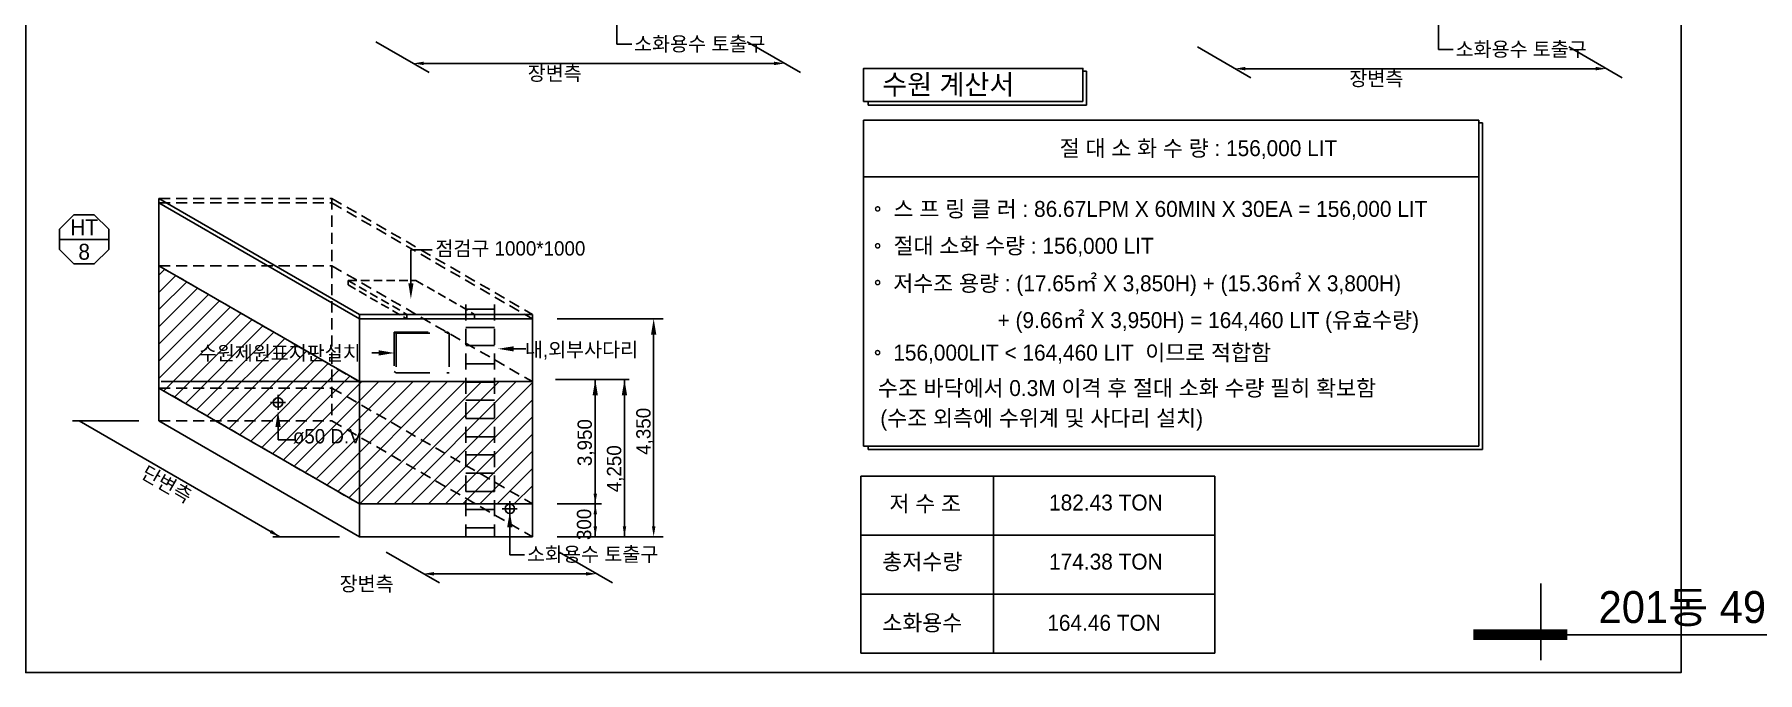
# Model space of a CAD drawing. Header units: millimetres. Extents: x 968909 to 1007504, y 395965 to 423289.
# Drawn here: x 982111 to 998335, y 395965 to 401967 of the extents above; entities that cross this region are included whole.
import ezdxf
from ezdxf.enums import TextEntityAlignment as Align

# ---------------------------------------------------------------- set-up
doc = ezdxf.new("R2010")
doc.units = ezdxf.units.MM
doc.header["$LTSCALE"] = 100
for name, pattern in [('DH-HID2', [1.2, 0.8, -0.4]), ('HID', [2.3, 1.5, -0.8]), ('HIDDEN2', [4.7625, 3.175, -1.5875])]:
    doc.linetypes.add(name, pattern=pattern)
for name, color, linetype in [('1', 1, 'Continuous'), ('2', 2, 'Continuous'), ('L2', 2, 'Continuous'), ('L3', 3, 'Continuous'), ('TEX', 3, 'Continuous')]:
    doc.layers.add(name, color=color, linetype=linetype)
doc.styles.add('돋움', font='Dotum.ttf')

msp = doc.modelspace()

# ---------------------------------------------------------------- hatches: boundary and pattern name
at = {"linetype": 'HID'}
h = msp.add_hatch(dxfattribs=at)
h.set_pattern_fill('ANSI31', color=4, scale=54, angle=135, style=0)
h.set_pattern_definition([(180, (824902.25, -205835.56), (-4e-14, -171.45), [])])
h.paths.add_polyline_path([(986172, 399427), (986442, 399427), (986442, 397242), (986172, 397242)])
at = {"layer": '1'}
h = msp.add_hatch(dxfattribs=at)
h.set_pattern_fill('ANSI31', color=256, scale=36, style=0)
h.set_pattern_definition([(45, (818065.77, -205835.56), (-80.822305, 80.822305), [])])
h.paths.add_polyline_path([(983283, 399791), (985171, 398701), (986800, 398701), (986800, 397551), (985171, 397551), (983283, 398641)])

# ---------------------------------------------------------------- linework, layer by layer
for p, q in [((987595, 402133, 54985), (987595, 401875, 54985)), ((995331, 402083, 54985), (995331, 401825, 54985)), ((987595, 401875, 54985), (987734, 401875, 54985)), ((995331, 401825, 54985), (995470, 401825, 54985)), ((989918, 401160, 54985), (995711, 401160, 54985)), ((989918, 401160, 54985), (989918, 398095, 54985)), ((989918, 400627, 54985), (995711, 400627, 54985)), ((982348, 400039, 54985), (982810, 400039, 54985)), ((987016, 398721, 54985), (987710, 398721, 54985)), ((987391, 397551, 54985), (987391, 397242, 54985)), ((986587, 397332, 54985), (986587, 397073, 54985)), ((986587, 397073, 54985), (986726, 397073, 54985))]:
    msp.add_line(p, q)
at = {"color": 7}
for p, q in [((985326, 401898, 54985), (985827, 401609, 54985)), ((988822, 401898, 54985), (989323, 401609, 54985)), ((993061, 401849, 54985), (993563, 401559, 54985)), ((996557, 401849, 54985), (997059, 401559, 54985)), ((985777, 401695, 54985), (988824, 401695, 54985)), ((989075, 401695, 54985), (988826, 401695, 54985)), ((993513, 401645, 54985), (996560, 401645, 54985)), ((996811, 401645, 54985), (996561, 401645, 54985)), ((983283, 400382, 54985), (983283, 400424, 54985)), ((983283, 400424, 54985), (985171, 399334, 54985)), ((983283, 400382, 54985), (985171, 399292, 54985)), ((983283, 400382, 54985), (983283, 398332, 54985)), ((985655, 399627, 54985), (985655, 399940, 54985)), ((985655, 399940, 54985), (985857, 399940, 54985)), ((983283, 399791, 54985), (985171, 398701, 54985)), ((985171, 399334, 54985), (985171, 397242, 54985)), ((985171, 399334, 54985), (986800, 399334, 54985)), ((985171, 399292, 54985), (986800, 399292, 54985)), ((986800, 399334, 54985), (986800, 397242, 54985)), ((987031, 399292, 54985), (988030, 399292, 54985)), ((987941, 399144, 54985), (987941, 399056, 54985)), ((987941, 397341, 54985), (987941, 399130, 54985)), ((985353, 398971, 54985), (985287, 398971, 54985)), ((986623, 399010, 54985), (986739, 399010, 54985)), ((983283, 398641, 54985), (985171, 397551, 54985)), ((987391, 397560, 54985), (987391, 398721, 54985)), ((987666, 397242, 54985), (987666, 398721, 54985)), ((983094, 398332, 54985), (982468, 398332, 54985)), ((982533, 398332, 54985), (984421, 397242, 54985)), ((983283, 398332, 54985), (985171, 397242, 54985)), ((984404, 398274, 54985), (984404, 398154, 54985)), ((984404, 398154, 54985), (984559, 398154, 54985)), ((989891, 396146, 54985), (989891, 397813, 54985)), ((989891, 397813, 54985), (993224, 397813, 54985)), ((991141, 397813, 54985), (991141, 396146, 54985)), ((993224, 396146, 54985), (993224, 397813, 54985)), ((987031, 397551, 54985), (987450, 397551, 54985)), ((984982, 397242, 54985), (984356, 397242, 54985)), ((985171, 397242, 54985), (986800, 397242, 54985)), ((987031, 397242, 54985), (988030, 397242, 54985)), ((989891, 397258, 54985), (993224, 397258, 54985)), ((985422, 397097, 54985), (985923, 396808, 54985)), ((987050, 397097, 54985), (987552, 396808, 54985)), ((985873, 396894, 54985), (987053, 396894, 54985)), ((987304, 396894, 54985), (987054, 396894, 54985)), ((989891, 396702, 54985), (993224, 396702, 54985)), ((989891, 396146, 54985), (993224, 396146, 54985))]:
    msp.add_line(p, q, dxfattribs=at)
at = {"linetype": 'HID', "ltscale": 0.7}
for p, q in [((983283, 400424, 54985), (984912, 400424, 54985)), ((984912, 400424, 54985), (984912, 398332, 54985)), ((984912, 400424, 54985), (986800, 399334, 54985)), ((983283, 400382, 54985), (984912, 400382, 54985)), ((984912, 400382, 54985), (986800, 399292, 54985)), ((983283, 399791, 54985), (984912, 399791, 54985)), ((984912, 399791, 54985), (986800, 398701, 54985)), ((983283, 398641, 54985), (984912, 398641, 54985)), ((984912, 398641, 54985), (986800, 397551, 54985)), ((983283, 398332, 54985), (984912, 398332, 54985)), ((984912, 398332, 54985), (986800, 397242, 54985))]:
    msp.add_line(p, q, dxfattribs=at)
at = {"color": 7, "linetype": 'DH-HID2'}
for p, q in [((985065, 399611, 54985), (985065, 399653, 54985)), ((985065, 399653, 54985), (985703, 399653, 54985)), ((985065, 399653, 54985), (985617, 399334, 54985)), ((985065, 399611, 54985), (985617, 399292, 54985)), ((985703, 399653, 54985), (986255, 399334, 54985)), ((985617, 399292, 54985), (985617, 399334, 54985)), ((985617, 399334, 54985), (986255, 399334, 54985)), ((986255, 399292, 54985), (986255, 399334, 54985))]:
    msp.add_line(p, q, dxfattribs=at)
at = {"color": 4, "linetype": 'HID'}
for p, q in [((986172, 399427, 54985), (986172, 397242, 54985)), ((986442, 399427, 54985), (986442, 397242, 54985))]:
    msp.add_line(p, q, dxfattribs=at)
at = {"color": 4, "linetype": 'HIDDEN2'}
for p, q in [((985499, 399168, 54985), (985999, 399168, 54985)), ((985499, 399168, 54985), (985499, 398796, 54985)), ((985517, 399157, 54985), (985499, 399168, 54985)), ((985517, 399157, 54985), (986017, 399157, 54985)), ((985517, 399157, 54985), (985517, 398785, 54985)), ((986017, 399157, 54985), (985999, 399168, 54985)), ((986017, 399157, 54985), (986017, 398785, 54985)), ((985517, 398785, 54985), (985499, 398796, 54985)), ((985517, 398785, 54985), (986017, 398785, 54985))]:
    msp.add_line(p, q, dxfattribs=at)
at = {"linetype": 'Continuous'}
for p, q in [((983304, 398701, 54985), (986800, 398701, 54985)), ((985171, 397551, 54985), (986800, 397551, 54985))]:
    msp.add_line(p, q, dxfattribs=at)
at = {"color": 4, "linetype": 'Continuous'}
for p, q in [((984475, 398506, 54985), (984333, 398506, 54985)), ((984404, 398435, 54985), (984404, 398576, 54985)), ((986516, 397506, 54985), (986657, 397506, 54985)), ((986587, 397435, 54985), (986587, 397577, 54985))]:
    msp.add_line(p, q, dxfattribs=at)
at = {"elevation": 54985}
for points in [[(982029, 405545), (997615, 405545), (997615, 395965), (982029, 395965)], [(982483, 400270), (982348, 400134), (982348, 399943), (982483, 399808), (982674, 399808), (982810, 399943), (982810, 400134), (982674, 400270)]]:
    msp.add_lwpolyline(points, close=True, dxfattribs=at)
at = {"linetype": 'HID', "ltscale": 0.7, "elevation": 54985}
msp.add_lwpolyline([(983283, 399791), (985171, 398701), (986800, 398701), (986800, 397551), (985171, 397551), (983283, 398641), (983283, 399791)], dxfattribs=at)
at = {"color": 4, "linetype": 'Continuous'}
for centre in [(984404, 398506, 54985), (986587, 397506, 54985)]:
    msp.add_circle(centre, 44.6, dxfattribs=at)
at = {"color": 7}
for points in [[(985777, 401711, 54985), (985777, 401678, 54985), (985678, 401695, 54985)], [(989075, 401711, 54985), (989075, 401678, 54985), (989174, 401695, 54985)], [(993513, 401662, 54985), (993513, 401629, 54985), (993414, 401645, 54985)], [(996811, 401662, 54985), (996811, 401629, 54985), (996910, 401645, 54985)], [(987916, 399144, 54985), (987966, 399144, 54985), (987941, 399292, 54985)], [(985353, 398996, 54985), (985353, 398947, 54985), (985501, 398971, 54985)], [(986623, 398985, 54985), (986623, 399034, 54985), (986475, 399010, 54985)], [(984379, 398274, 54985), (984429, 398274, 54985), (984404, 398422, 54985)], [(987375, 397649, 54985), (987408, 397649, 54985), (987391, 397551, 54985)], [(987375, 397452, 54985), (987408, 397452, 54985), (987391, 397551, 54985)], [(987375, 397341, 54985), (987408, 397341, 54985), (987391, 397242, 54985)], [(987650, 397341, 54985), (987683, 397341, 54985), (987666, 397242, 54985)], [(987925, 397341, 54985), (987958, 397341, 54985), (987941, 397242, 54985)], [(984327, 397277, 54985), (984344, 397306, 54985), (984421, 397242, 54985)], [(985873, 396910, 54985), (985873, 396877, 54985), (985774, 396894, 54985)], [(987304, 396910, 54985), (987304, 396877, 54985), (987403, 396894, 54985)]]:
    msp.add_solid(points, dxfattribs=at)
at = {"color": 7, "linetype": 'DH-HID2'}
msp.add_solid([(985680, 399627, 54985), (985631, 399627, 54985), (985655, 399479, 54985)], dxfattribs=at)
for points in [[(987366, 398573, 54985), (987416, 398573, 54985), (987391, 398721, 54985)], [(987641, 398573, 54985), (987691, 398573, 54985), (987666, 398721, 54985)], [(986562, 397332, 54985), (986611, 397332, 54985), (986587, 397480, 54985)]]:
    msp.add_solid(points)
at = {"layer": '1'}
for p, q in [((991982, 401623, 54985), (992015, 401623, 54985)), ((992015, 401623, 54985), (992015, 401303, 54985)), ((989960, 401335, 54985), (989960, 401303, 54985)), ((992015, 401303, 54985), (989960, 401303, 54985)), ((995711, 401136, 54985), (995744, 401136, 54985)), ((995744, 401136, 54985), (995744, 398062, 54985)), ((989960, 398095, 54985), (989960, 398062, 54985)), ((995744, 398062, 54985), (989960, 398062, 54985))]:
    msp.add_line(p, q, dxfattribs=at)
at = {"layer": '2', "color": 2}
msp.add_line((989918, 401335, 54985), (991982, 401335, 54985), dxfattribs=at)
at = {"layer": '2', "color": 2, "elevation": 54985}
msp.add_lwpolyline([(989918, 401335), (989918, 401647), (991982, 401647), (991982, 401335)], dxfattribs=at)
at = {"layer": 'L2'}
for p, q in [((996294, 396801, 54985), (996294, 396081, 54985)), ((995660, 396321, 54985), (1004163, 396321, 54985))]:
    msp.add_line(p, q, dxfattribs=at)
at = {"layer": 'L2', "const_width": 100, "elevation": 54985}
msp.add_lwpolyline([(996544, 396321), (995660, 396321)], dxfattribs=at)
at = {"layer": 'L3'}
for p in [(995711, 401160, 54985), (989918, 398095, 54985)]:
    msp.add_line(p, (995711, 398095, 54985), dxfattribs=at)
at = {"layer": 'TEX', "const_width": 13.3, "elevation": 54985}
for points in [[(990030, 400326, 1), (990070, 400326, 1)], [(990030, 399979, 1), (990070, 399979, 1)], [(990030, 399633, 1), (990070, 399633, 1)], [(990030, 398974, 1), (990070, 398974, 1)]]:
    msp.add_lwpolyline(points, format="xyb", close=True, dxfattribs=at)

# ---------------------------------------------------------------- texts
at = {"style": '돋움'}
msp.add_text('수원 계산서 ', height=187.5, dxfattribs=at).set_placement((990093, 401403, 54985))
at = {"layer": 'TEX', "style": '돋움'}
for s, height, p in [('소화용수 토출구', 135, (987757, 401811, 54985)), ('소화용수 토출구', 135, (995492, 401761, 54985)), ('장변측', 135, (986755, 401534, 54985)), ('장변측', 135, (994491, 401484, 54985)), ('점검구 1000*1000', 135, (985886, 399887, 54985)), ('수원제원표지판설치', 135, (983658, 398902, 54985)), ('내,외부사다리', 135, (986729, 398934, 54985)), ('수조 바닥에서 0.3M 이격 후 절대 소화 수량 필히 확보함', 150, (990051, 398566, 54985)), ('(수조 외측에 수위계 및 사다리 설치)', 150, (990075, 398284, 54985)), ('ø50 D.V', 135, (984544, 398120, 54985)), (' 저 수 조 ', 150, (990107, 397479, 54985)), ('182.43 TON', 150, (991664, 397489, 54985)), ('소화용수 토출구', 135, (986749, 397010, 54985)), ('총저수량 ', 150, (990094, 396933, 54985)), ('174.38 TON', 150, (991664, 396933, 54985)), ('장변측', 135, (984984, 396732, 54985)), ('201동 49층 물탱크실 소방 배관 평면도', 300, (996838, 396431, 54985)), ('소화용수', 150, (990094, 396358, 54985)), ('164.46 TON', 150, (991647, 396358, 54985))]:
    msp.add_text(s, height=height, dxfattribs=at).set_placement(p)
msp.add_text('절 대 소 화 수 량 : 156,000 LIT', height=150, dxfattribs=at).set_placement((993071, 400893, 54985), align=Align.MIDDLE)
for s, p in [('스 프 링 클 러 : 86.67LPM X 60MIN X 30EA = 156,000 LIT', (990200, 400326, 54985)), ('절대 소화 수량 : 156,000 LIT ', (990200, 399979, 54985)), ('저수조 용량 : (17.65㎡ X 3,850H) + (15.36㎡ X 3,800H)', (990197, 399626, 54985)), ('+ (9.66㎡ X 3,950H) = 164,460 LIT (유효수량)', (991179, 399280, 54985)), ('156,000LIT < 164,460 LIT  이므로 적합함', (990197, 398974, 54985))]:
    msp.add_text(s, height=150, dxfattribs=at).set_placement(p, align=Align.MIDDLE_LEFT)
for s, p in [('HT', (982579, 400154, 54985)), ('8', (982579, 399923, 54985))]:
    msp.add_text(s, height=150, dxfattribs=at).set_placement(p, align=Align.MIDDLE_CENTER)
for s, rotation, p in [('3,950', 90, (987359, 397907, 54985)), ('4,350', 90, (987912, 398013, 54985)), ('4,250', 90, (987636, 397661, 54985)), ('단변측', 330, (983104, 397805, 54985)), ('300', 90, (987353, 397211, 54985))]:
    msp.add_text(s, height=135, rotation=rotation, dxfattribs=at).set_placement(p)

doc.saveas('drawing.dxf')
